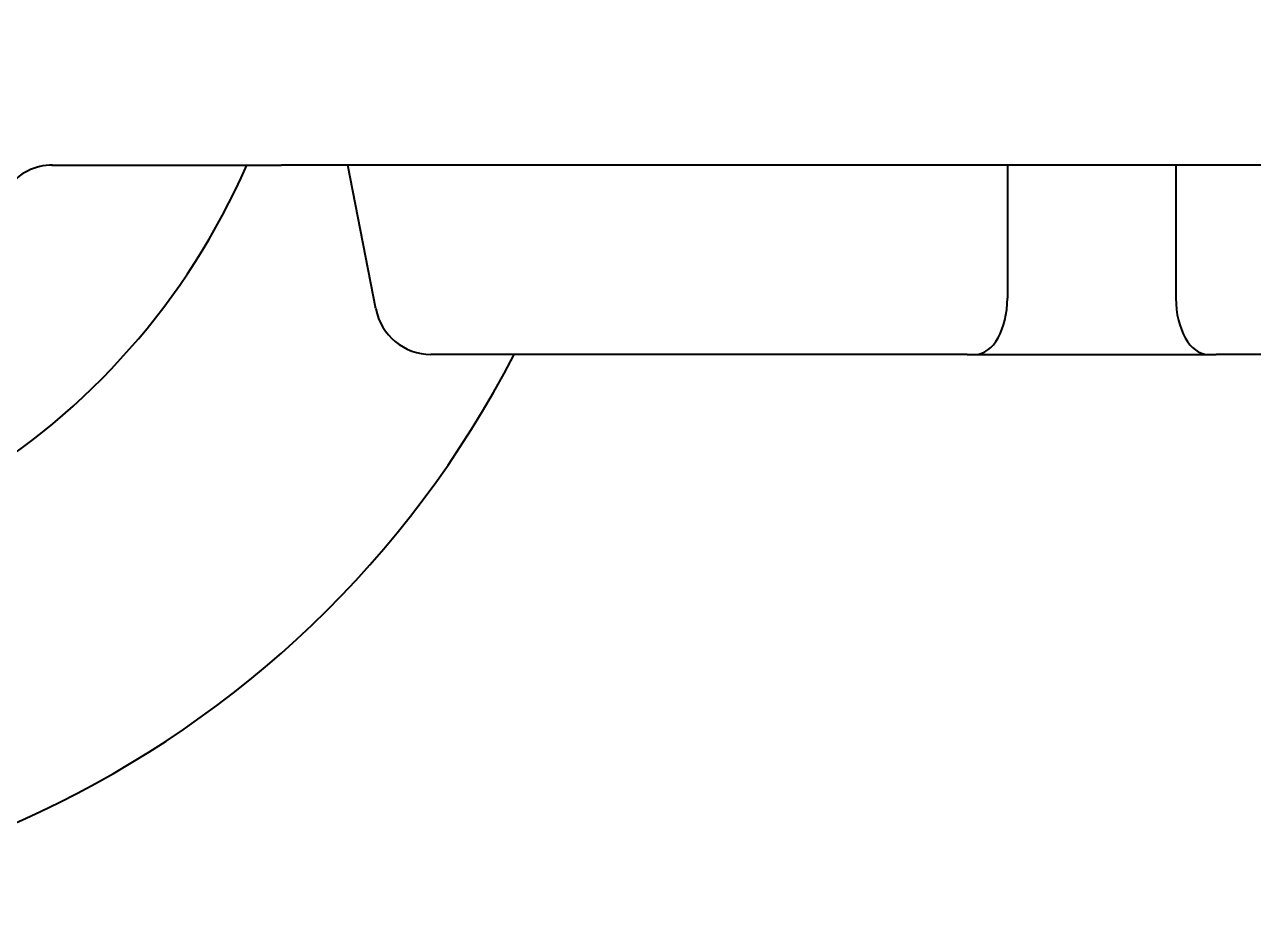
# Model space of a CAD drawing. Header units: millimetres. Extents: x 0 to 51860, y 0 to 5940.
# Drawn here: x 659.51 to 703.28, y 1683.25 to 1714.75 of the extents above; entities that cross this region are included whole.
import ezdxf

# ---------------------------------------------------------------- set-up
doc = ezdxf.new("R2010")
doc.units = ezdxf.units.MM
doc.header["$LTSCALE"] = 10
doc.layers.add('가시적인 것(ISO)', color=3, linetype='Continuous', lineweight=40)

msp = doc.modelspace()

# ---------------------------------------------------------------- linework, layer by layer
at = {"layer": '가시적인 것(ISO)'}
for p, q in [((660.4866, 1709.7463), (668.6696, 1709.7463)), ((743.5209, 1709.7463), (668.6696, 1709.7463)), ((672.0245, 1704.6251), (671.0303, 1709.7463)), ((694.5147, 1709.7463), (694.5147, 1705.0063)), ((700.5147, 1709.7463), (700.5147, 1705.0063)), ((693.0803, 1703.0063), (673.9878, 1703.0063)), ((693.0803, 1703.0063), (693.3782, 1703.0063)), ((693.3782, 1703.0063), (701.6512, 1703.0063)), ((701.6512, 1703.0063), (701.9491, 1703.0063)), ((729.8204, 1703.0063), (701.9491, 1703.0063))]:
    msp.add_line(p, q, dxfattribs=at)
for centre, radius, start, end in [((644.5147, 1719.7463), 36.5, 107.95236, 332.70125), ((644.5147, 1719.7463), 25, 124.45896, 336.42182), ((660.5147, 1707.7463), 2, 90.00038, 143.13027), ((673.9878, 1705.0063), 2, 190.9865, 270)]:
    msp.add_arc(centre, radius, start, end, dxfattribs=at)
for centre, start_param, end_param in [((693.3782, 1705.0063), 0, 1.5707963), ((701.6512, 1705.0063), 4.712389, 6.2831853)]:
    msp.add_ellipse(centre, major_axis=(0, -2), ratio=0.5682611, start_param=start_param, end_param=end_param, dxfattribs=at)

doc.saveas('drawing.dxf')
